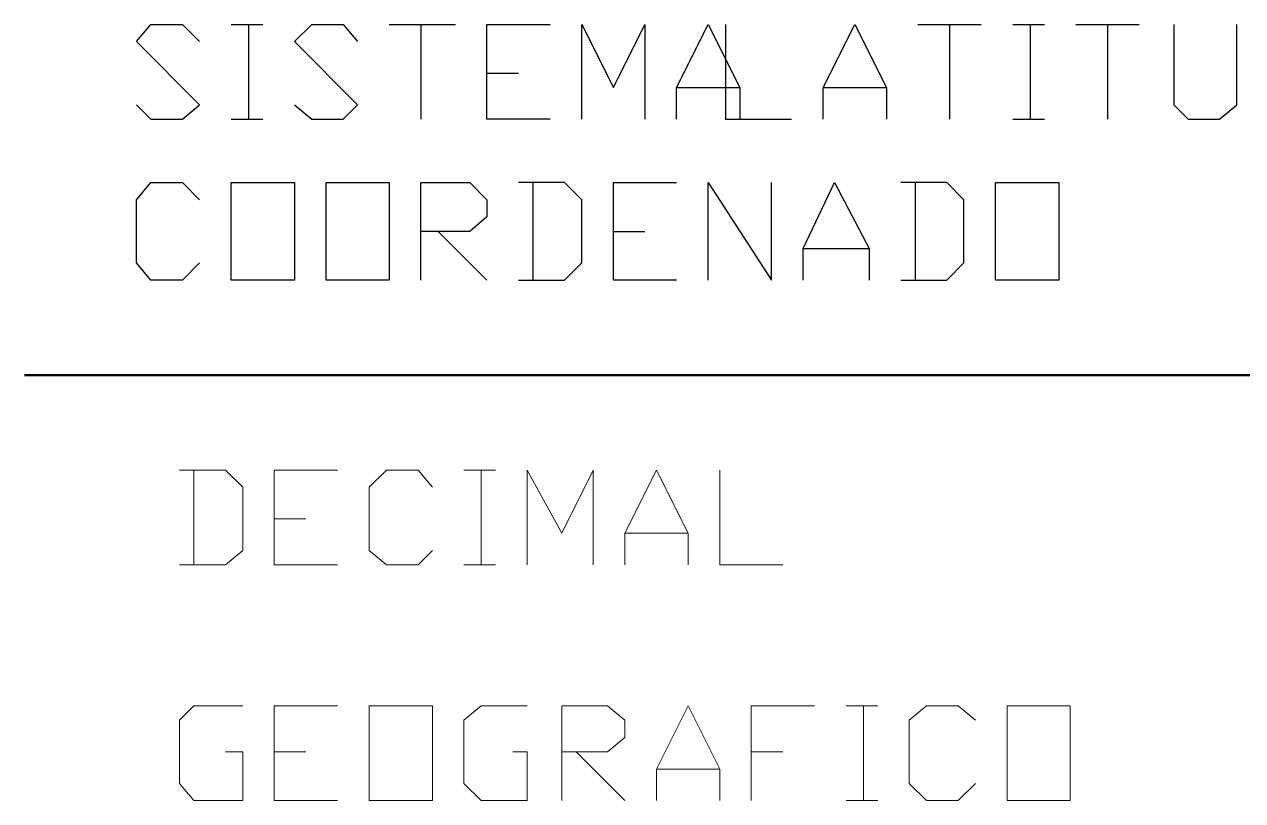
# Model space of a CAD drawing. Header units: millimetres. Extents: x 2290 to 2376, y 1743 to 1875.
# Drawn here: x 2338.12 to 2345.3, y 1783.06 to 1787.63 of the extents above; entities that cross this region are included whole.
import ezdxf

# ---------------------------------------------------------------- set-up
doc = ezdxf.new("R2010")
doc.units = ezdxf.units.MM
doc.layers.add('PDF_0', color=7, linetype='Continuous')
doc.layers.add('PDF_CVL_PUNTO_NUM', color=7, linetype='Continuous')

msp = doc.modelspace()

# ---------------------------------------------------------------- linework, layer by layer
at = {"layer": 'PDF_0', "lineweight": 50}
msp.add_lwpolyline([(2338.1202, 1785.5667), (2367.3135, 1785.5667)], dxfattribs=at)
at = {"layer": 'PDF_CVL_PUNTO_NUM', "lineweight": 25}
for points in [[(2338.781, 1787.1593), (2338.8657, 1787.0746), (2339.0521, 1787.0746), (2339.1537, 1787.1593), (2338.781, 1787.5321), (2338.8657, 1787.6338), (2339.0521, 1787.6338), (2339.1537, 1787.5321)], [(2339.3401, 1787.6338), (2339.5265, 1787.6338)], [(2339.4418, 1787.6338), (2339.4418, 1787.0746)], [(2339.7128, 1787.1593), (2339.8145, 1787.0746), (2340.0009, 1787.0746), (2340.0856, 1787.1593), (2339.7128, 1787.5321), (2339.8145, 1787.6338), (2340.0009, 1787.6338), (2340.0856, 1787.5321)], [(2340.272, 1787.6338), (2340.6617, 1787.6338)], [(2340.4584, 1787.6338), (2340.4584, 1787.0746)], [(2341.2208, 1787.0746), (2340.848, 1787.0746), (2340.848, 1787.6338), (2341.2208, 1787.6338)], [(2341.4072, 1787.0746), (2341.4072, 1787.6338), (2341.5936, 1787.261), (2341.7799, 1787.6338), (2341.7799, 1787.0746)], [(2341.9663, 1787.0746), (2341.9663, 1787.261), (2342.1527, 1787.6338), (2342.3391, 1787.261), (2342.3391, 1787.0746)], [(2342.2543, 1787.6338), (2342.2543, 1787.0746), (2342.644, 1787.0746)], [(2342.8304, 1787.0746), (2342.8304, 1787.261), (2343.0168, 1787.6338), (2343.2032, 1787.261), (2343.2032, 1787.0746)], [(2343.3895, 1787.6338), (2343.7623, 1787.6338)], [(2343.5759, 1787.6338), (2343.5759, 1787.0746)], [(2343.9487, 1787.6338), (2344.1351, 1787.6338)], [(2344.0503, 1787.6338), (2344.0503, 1787.0746)], [(2344.3214, 1787.6338), (2344.6942, 1787.6338)], [(2344.5078, 1787.6338), (2344.5078, 1787.0746)], [(2344.8975, 1787.6338), (2344.8975, 1787.1593), (2344.9822, 1787.0746), (2345.1686, 1787.0746), (2345.2703, 1787.1593), (2345.2703, 1787.6338)], [(2340.848, 1787.3457), (2341.0344, 1787.3457)], [(2341.9663, 1787.261), (2342.3391, 1787.261)], [(2342.8304, 1787.261), (2343.2032, 1787.261)], [(2339.3401, 1787.0746), (2339.5265, 1787.0746)], [(2343.9487, 1787.0746), (2344.1351, 1787.0746)], [(2339.1537, 1786.2275), (2339.0521, 1786.1258), (2338.8657, 1786.1258), (2338.781, 1786.2275), (2338.781, 1786.6002), (2338.8657, 1786.7019), (2339.0521, 1786.7019), (2339.1537, 1786.6002)], [(2340.4584, 1786.1258), (2340.4584, 1786.7019), (2340.7464, 1786.7019), (2340.848, 1786.6002), (2340.848, 1786.4986), (2340.7464, 1786.4138), (2340.4584, 1786.4138)], [(2341.0344, 1786.1258), (2341.3055, 1786.1258), (2341.4072, 1786.2275), (2341.4072, 1786.6002), (2341.3055, 1786.7019), (2341.0344, 1786.7019)], [(2341.1191, 1786.7019), (2341.1191, 1786.1258)], [(2341.9663, 1786.1258), (2341.5936, 1786.1258), (2341.5936, 1786.7019), (2341.9663, 1786.7019)], [(2342.1527, 1786.1258), (2342.1527, 1786.7019), (2342.5254, 1786.1258), (2342.5254, 1786.7019)], [(2342.7118, 1786.1258), (2342.7118, 1786.3122), (2342.8982, 1786.7019), (2343.1015, 1786.3122), (2343.1015, 1786.1258)], [(2343.2879, 1786.1258), (2343.559, 1786.1258), (2343.6606, 1786.2275), (2343.6606, 1786.6002), (2343.559, 1786.7019), (2343.2879, 1786.7019)], [(2343.3726, 1786.7019), (2343.3726, 1786.1258)], [(2340.56, 1786.4138), (2340.848, 1786.1258)], [(2341.5936, 1786.4138), (2341.7799, 1786.4138)], [(2342.7118, 1786.3122), (2343.1015, 1786.3122)]]:
    msp.add_lwpolyline(points, dxfattribs=at)
for points in [[(2339.3401, 1786.1258), (2339.3401, 1786.7019), (2339.7128, 1786.7019), (2339.7128, 1786.1258)], [(2339.8992, 1786.1258), (2339.8992, 1786.7019), (2340.272, 1786.7019), (2340.272, 1786.1258)], [(2343.847, 1786.1258), (2343.847, 1786.7019), (2344.2198, 1786.7019), (2344.2198, 1786.1258)]]:
    msp.add_lwpolyline(points, close=True, dxfattribs=at)
at = {"layer": 'PDF_CVL_PUNTO_NUM', "lineweight": 20}
for points in [[(2339.0351, 1784.4484), (2339.3062, 1784.4484), (2339.4079, 1784.5331), (2339.4079, 1784.9059), (2339.3062, 1785.0075), (2339.0351, 1785.0075)], [(2339.1198, 1785.0075), (2339.1198, 1784.4484)], [(2339.967, 1784.4484), (2339.5942, 1784.4484), (2339.5942, 1785.0075), (2339.967, 1785.0075)], [(2340.5261, 1784.5331), (2340.4414, 1784.4484), (2340.255, 1784.4484), (2340.1534, 1784.5331), (2340.1534, 1784.9059), (2340.255, 1785.0075), (2340.4414, 1785.0075), (2340.5261, 1784.9059)], [(2340.7125, 1785.0075), (2340.8989, 1785.0075)], [(2340.8142, 1785.0075), (2340.8142, 1784.4484)], [(2341.0853, 1784.4484), (2341.0853, 1785.0075), (2341.2886, 1784.6348), (2341.475, 1785.0075), (2341.475, 1784.4484)], [(2341.6613, 1784.4484), (2341.6613, 1784.6348), (2341.8477, 1785.0075), (2342.0341, 1784.6348), (2342.0341, 1784.4484)], [(2342.2205, 1785.0075), (2342.2205, 1784.4484), (2342.5932, 1784.4484)], [(2339.5942, 1784.7195), (2339.7806, 1784.7195)], [(2341.6613, 1784.6348), (2342.0341, 1784.6348)], [(2340.7125, 1784.4484), (2340.8989, 1784.4484)], [(2339.3062, 1783.3471), (2339.4079, 1783.3471), (2339.4079, 1783.0591), (2339.1198, 1783.0591), (2339.0351, 1783.1607), (2339.0351, 1783.5335), (2339.1198, 1783.6182), (2339.4079, 1783.6182)], [(2339.967, 1783.0591), (2339.5942, 1783.0591), (2339.5942, 1783.6182), (2339.967, 1783.6182)], [(2341.0005, 1783.3471), (2341.0853, 1783.3471), (2341.0853, 1783.0591), (2340.8142, 1783.0591), (2340.7125, 1783.1607), (2340.7125, 1783.5335), (2340.8142, 1783.6182), (2341.0853, 1783.6182)], [(2341.2886, 1783.0591), (2341.2886, 1783.6182), (2341.5597, 1783.6182), (2341.6613, 1783.5335), (2341.6613, 1783.4318), (2341.5597, 1783.3471), (2341.2886, 1783.3471)], [(2341.8477, 1783.0591), (2341.8477, 1783.2454), (2342.0341, 1783.6182), (2342.2205, 1783.2454), (2342.2205, 1783.0591)], [(2342.4068, 1783.0591), (2342.4068, 1783.6182), (2342.7796, 1783.6182)], [(2342.966, 1783.6182), (2343.1523, 1783.6182)], [(2343.0676, 1783.6182), (2343.0676, 1783.0591)], [(2343.7284, 1783.1607), (2343.6268, 1783.0591), (2343.4404, 1783.0591), (2343.3387, 1783.1607), (2343.3387, 1783.5335), (2343.4404, 1783.6182), (2343.6268, 1783.6182), (2343.7284, 1783.5335)], [(2339.5942, 1783.3471), (2339.7806, 1783.3471)], [(2341.3733, 1783.3471), (2341.6613, 1783.0591)], [(2342.4068, 1783.3471), (2342.5932, 1783.3471)], [(2341.8477, 1783.2454), (2342.2205, 1783.2454)], [(2342.966, 1783.0591), (2343.1523, 1783.0591)]]:
    msp.add_lwpolyline(points, dxfattribs=at)
for points in [[(2340.1534, 1783.0591), (2340.1534, 1783.6182), (2340.5261, 1783.6182), (2340.5261, 1783.0591)], [(2343.9148, 1783.0591), (2343.9148, 1783.6182), (2344.2875, 1783.6182), (2344.2875, 1783.0591)]]:
    msp.add_lwpolyline(points, close=True, dxfattribs=at)

doc.saveas('drawing.dxf')
